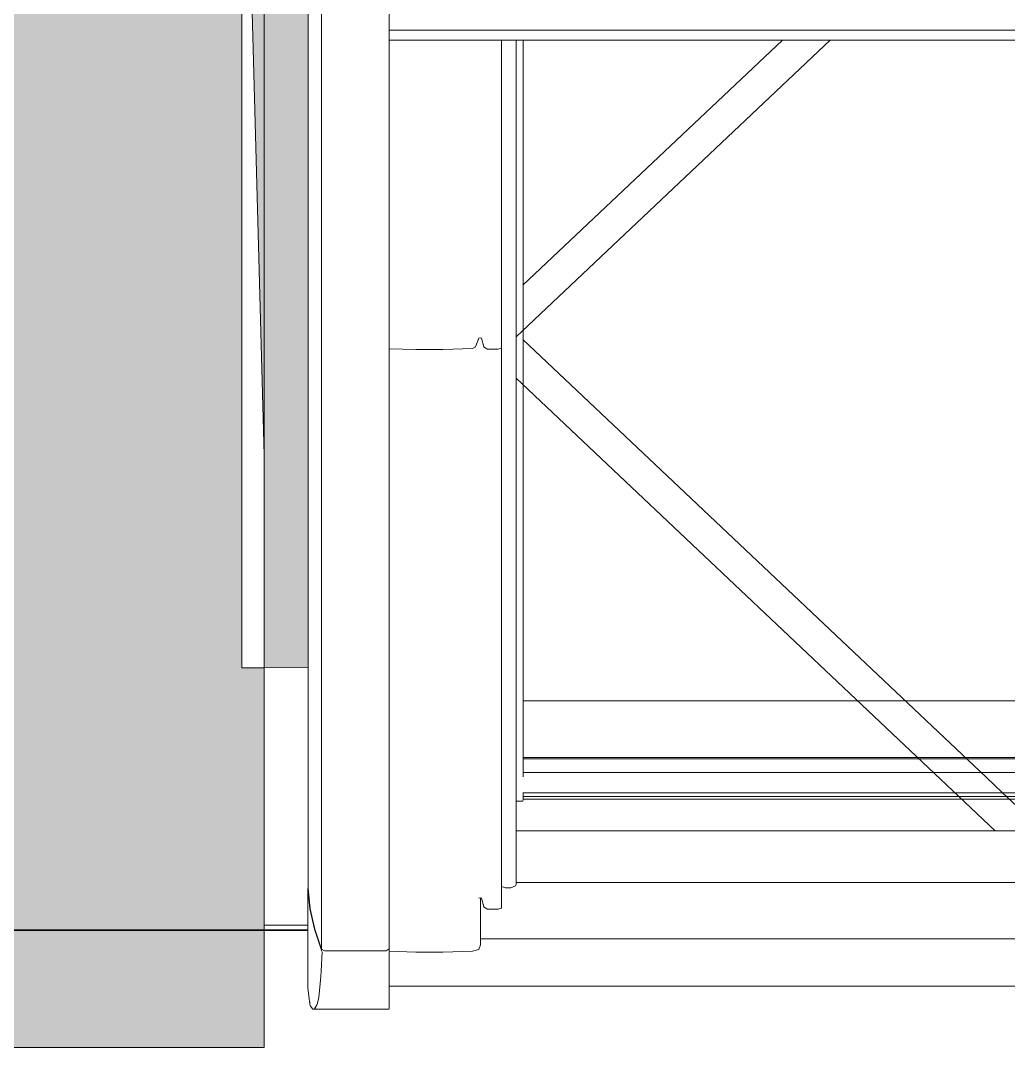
# Model space of a CAD drawing. Header units: metres. Extents: x -3 to 171, y -23 to 41.
# Drawn here: x 3.3 to 3.889, y -15.07 to -14.458 of the extents above; entities that cross this region are included whole.
import ezdxf

# ---------------------------------------------------------------- set-up
doc = ezdxf.new("R2010")
doc.units = ezdxf.units.M
doc.header["$MEASUREMENT"] = 0
doc.set_wipeout_variables(frame=1)
for name, pattern in [('Achse', [0.004, 0.002, -0.001, 0, -0.001]), ('Baufluchtlinie', [0.013, 0.008, -0.005]), ('Wipeout_Contour', [1, 0, -1])]:
    doc.linetypes.add(name, pattern=pattern)
for name, color, linetype in [('6._Dach PP STG1_1_000 Achsraster', 7, 'Continuous'), ('6._Dach PP STG1_1_325 Dachfenster', 7, 'Continuous'), ('6._Dach PP STG1_1_330 Dachaufbau', 7, 'Continuous'), ('6._Dach PP STG1_1_Neubau_840 Baulinien', 7, 'Continuous')]:
    doc.layers.add(name, color=color, linetype=linetype)

msp = doc.modelspace()

# ---------------------------------------------------------------- hatches: boundary and pattern name
at = {"layer": '6._Dach PP STG1_1_330 Dachaufbau', "linetype": 'Continuous', "lineweight": 0, "true_color": 0x000000}
h = msp.add_hatch(color=18, dxfattribs=at)
h.paths.add_polyline_path([(6.26, -13.58499), (3.315, -13.58499), (3.315, -11.155), (6.26, -11.155), (6.26, -10.4), (0.03813, -10.4), (0.05526, -15.07), (1.01714, -15.07), (1.01714, -14.22801), (2.76714, -14.22801), (2.76714, -15.07), (3.44551, -15.07), (3.44551, -14.22801), (5.19551, -14.22801), (5.19551, -15.07), (6.26, -15.07)])
h.paths.add_polyline_path([(1.06307, -12.8025), (1.06307, -11.20127), (2.76307, -11.20127), (2.76307, -12.8025)], flags=0)

# ---------------------------------------------------------------- linework, layer by layer
at = {"layer": '6._Dach PP STG1_1_000 Achsraster', "color": 5, "linetype": 'Achse', "lineweight": 0, "ltscale": 1000}
msp.add_line((-1.5, -15), (21, -15), dxfattribs=at)
at = {"layer": '6._Dach PP STG1_1_330 Dachaufbau', "color": 7, "linetype": 'Continuous', "lineweight": 18, "ltscale": 1000, "flags": 128}
for points in [[(3.44551, -14.22801), (3.44551, -15.07)], [(3.44551, -15.07), (2.76714, -15.07)]]:
    msp.add_lwpolyline(points, dxfattribs=at)
at = {"layer": '6._Dach PP STG1_1_Neubau_840 Baulinien', "color": 1, "linetype": 'Baufluchtlinie', "lineweight": 25, "ltscale": 1000, "true_color": 0xfb0106, "flags": 128}
msp.add_lwpolyline([(-3.0225, -14.98287), (0, -15), (18.98764, -15.00055), (22.9775, -15.00378)], dxfattribs=at)

# ---------------------------------------------------------------- next in the draw order: wipeouts: each hides what was drawn before it
at = {"color": 254, "linetype": 'Wipeout_Contour', "lineweight": 0, "ltscale": 61.04031}
msp.add_wipeout([(3.43214, -14.84386), (3.44551, -14.84386), (3.44551, -14.71717), (3.43214, -14.2255)], dxfattribs=at).dxf.layer = '6._Dach PP STG1_1_325 Dachfenster'
at = {"color": 254, "linetype": 'Wipeout_Contour', "lineweight": 0, "ltscale": 59.966208}
msp.add_wipeout([(3.51994, -14.65366), (3.53584, -14.65417), (3.53584, -14.46976), (3.51994, -14.46976)], dxfattribs=at).dxf.layer = '6._Dach PP STG1_1_325 Dachfenster'
at = {"color": 254, "linetype": 'Wipeout_Contour', "lineweight": 0, "ltscale": 59.975496}
msp.add_wipeout([(3.57144, -14.65254), (3.57344, -14.64738), (3.57344, -14.46976), (3.57144, -14.46976)], dxfattribs=at).dxf.layer = '6._Dach PP STG1_1_325 Dachfenster'
at = {"color": 254, "linetype": 'Wipeout_Contour', "lineweight": 0, "ltscale": 60.656323}
msp.add_wipeout([(3.59244, -14.46976), (3.59244, -14.97484), (3.59524, -14.97371), (3.59524, -14.46976)], dxfattribs=at).dxf.layer = '6._Dach PP STG1_1_325 Dachfenster'
at = {"color": 254, "linetype": 'Wipeout_Contour', "lineweight": 0, "ltscale": 246.711072}
msp.add_wipeout([(3.51994, -15.02356), (4.27434, -15.02356), (4.27434, -15.01269), (4.25844, -15.0132), (4.24224, -15.0132), (4.22464, -15.01264), (4.22084, -15.01158), (4.21984, -15.00882), (4.21984, -15.00525), (3.57444, -15.00525), (3.57444, -15.00882), (3.57344, -15.01158), (3.56964, -15.01264), (3.55204, -15.0132), (3.53584, -15.0132), (3.51994, -15.01269)], dxfattribs=at).dxf.layer = '6._Dach PP STG1_1_325 Dachfenster'
at = {"color": 254, "linetype": 'Wipeout_Contour', "lineweight": 0, "ltscale": 62.172594}
msp.add_wipeout([(3.51994, -15.03311), (4.27434, -15.03311), (4.27434, -15.02858), (3.51994, -15.02858)], dxfattribs=at).dxf.layer = '6._Dach PP STG1_1_325 Dachfenster'

# ---------------------------------------------------------------- next in the draw order: hatches: boundary and pattern name
at = {"layer": '6._Dach PP STG1_1_325 Dachfenster', "linetype": 'Continuous', "lineweight": 0, "true_color": 0x000000}
msp.add_hatch(color=18, dxfattribs=at).paths.add_polyline_path([(3.43214, -14.2255), (3.44551, -14.71717), (3.44551, -14.84385), (3.47164, -14.84385), (3.47164, -14.40484), (3.47144, -14.40295), (3.47084, -14.39979), (3.46954, -14.38588), (3.46954, -14.37759), (3.46954, -14.36991), (3.46951, -14.29682), (3.46951, -14.28642), (3.46951, -14.28437), (3.46951, -14.22694)])

# ---------------------------------------------------------------- next in the draw order: linework, layer by layer
at = {"layer": '6._Dach PP STG1_1_325 Dachfenster', "color": 7, "linetype": 'Continuous', "lineweight": 13, "ltscale": 1000, "true_color": 0xf4f4f4, "flags": 128}
for points in [[(3.43214, -14.84386), (3.43214, -14.15444)], [(3.44551, -14.84385), (3.44551, -14.71717), (3.43214, -14.2255)], [(3.43214, -14.84386), (3.44551, -14.84386)], [(3.47164, -14.84385), (3.44551, -14.84385)]]:
    msp.add_lwpolyline(points, dxfattribs=at)

# ---------------------------------------------------------------- next in the draw order: wipeouts: each hides what was drawn before it
at = {"color": 254, "linetype": 'Wipeout_Contour', "lineweight": 0, "ltscale": 59.984561}
msp.add_wipeout([(3.55204, -14.46976), (3.53584, -14.46976), (3.53584, -14.65417), (3.55204, -14.65417)], dxfattribs=at).dxf.layer = '6._Dach PP STG1_1_325 Dachfenster'
at = {"color": 254, "linetype": 'Wipeout_Contour', "lineweight": 0, "ltscale": 60.001788}
msp.add_wipeout([(3.56964, -14.46976), (3.56964, -14.6536), (3.57144, -14.65254), (3.57144, -14.46976)], dxfattribs=at).dxf.layer = '6._Dach PP STG1_1_325 Dachfenster'
at = {"color": 254, "linetype": 'Wipeout_Contour', "lineweight": 0, "ltscale": 59.979148}
msp.add_wipeout([(3.57504, -14.64745), (3.57634, -14.65261), (3.57634, -14.46976), (3.57504, -14.46976)], dxfattribs=at).dxf.layer = '6._Dach PP STG1_1_325 Dachfenster'
at = {"color": 254, "linetype": 'Wipeout_Contour', "lineweight": 0, "ltscale": 92.182236}
msp.add_wipeout([(3.59574, -14.46976), (3.59524, -14.46976), (3.59524, -14.97371), (3.59574, -14.97286), (3.59574, -14.97173), (3.59564, -14.94988)], dxfattribs=at).dxf.layer = '6._Dach PP STG1_1_325 Dachfenster'
at = {"color": 254, "linetype": 'Wipeout_Contour', "lineweight": 0, "ltscale": 62.152868}
msp.add_wipeout([(3.51994, -15.02689), (4.27434, -15.02689), (4.27434, -15.02462), (3.51994, -15.02462)], dxfattribs=at).dxf.layer = '6._Dach PP STG1_1_325 Dachfenster'
at = {"color": 254, "linetype": 'Wipeout_Contour', "lineweight": 0, "ltscale": 47.166598}
msp.add_wipeout([(3.51994, -15.03339), (4.27434, -15.03339), (3.51994, -15.03311)], dxfattribs=at).dxf.layer = '6._Dach PP STG1_1_325 Dachfenster'

# ---------------------------------------------------------------- next in the draw order: wipeouts: each hides what was drawn before it
at = {"color": 254, "linetype": 'Wipeout_Contour', "lineweight": 0, "ltscale": 59.997049}
msp.add_wipeout([(3.55204, -14.46976), (3.55204, -14.65417), (3.56964, -14.6536), (3.56964, -14.46976)], dxfattribs=at).dxf.layer = '6._Dach PP STG1_1_325 Dachfenster'
at = {"color": 254, "linetype": 'Wipeout_Contour', "lineweight": 0, "ltscale": 60.019794}
msp.add_wipeout([(3.57844, -14.65389), (3.58504, -14.65389), (3.58504, -14.46976), (3.57844, -14.46976)], dxfattribs=at).dxf.layer = '6._Dach PP STG1_1_325 Dachfenster'
at = {"color": 254, "linetype": 'Wipeout_Contour', "lineweight": 0, "ltscale": 44.612766}
msp.add_wipeout([(3.78288, -14.46976), (3.59574, -14.46976), (3.59574, -14.6465)], dxfattribs=at).dxf.layer = '6._Dach PP STG1_1_325 Dachfenster'
at = {"color": 254, "linetype": 'Wipeout_Contour', "lineweight": 0, "ltscale": 60.977727}
msp.add_wipeout([(3.51994, -14.65366), (3.51994, -14.98738), (3.53584, -14.98789), (3.53584, -14.65417)], dxfattribs=at).dxf.layer = '6._Dach PP STG1_1_325 Dachfenster'
at = {"color": 254, "linetype": 'Wipeout_Contour', "lineweight": 0, "ltscale": 46.553455}
msp.add_wipeout([(3.59574, -14.67124), (3.59574, -14.9409), (3.88127, -14.9409)], dxfattribs=at).dxf.layer = '6._Dach PP STG1_1_325 Dachfenster'
at = {"color": 254, "linetype": 'Wipeout_Contour', "lineweight": 0, "ltscale": 76.919896}
msp.add_wipeout([(3.44551, -14.84385), (3.44551, -14.99705), (3.47144, -14.99705), (3.47144, -14.97514), (3.47164, -14.84385)], dxfattribs=at).dxf.layer = '6._Dach PP STG1_1_325 Dachfenster'
at = {"color": 254, "linetype": 'Wipeout_Contour', "lineweight": 0, "ltscale": 62.160517}
msp.add_wipeout([(3.51994, -15.02689), (3.51994, -15.02858), (4.27434, -15.02858), (4.27434, -15.02689)], dxfattribs=at).dxf.layer = '6._Dach PP STG1_1_325 Dachfenster'

# ---------------------------------------------------------------- next in the draw order: linework, layer by layer
at = {"layer": '6._Dach PP STG1_1_325 Dachfenster', "color": 7, "linetype": 'Continuous', "lineweight": 13, "ltscale": 1000, "flags": 128}
msp.add_lwpolyline([(3.44551, -14.84385), (3.44551, -14.99705)], dxfattribs=at)

# ---------------------------------------------------------------- next in the draw order: wipeouts: each hides what was drawn before it
at = {"color": 254, "linetype": 'Wipeout_Contour', "lineweight": 0, "ltscale": 74.722305}
msp.add_wipeout([(3.47164, -14.40484), (3.47164, -14.97514), (3.47294, -14.98739), (3.47294, -14.4161), (3.47274, -14.4152)], dxfattribs=at).dxf.layer = '6._Dach PP STG1_1_325 Dachfenster'
at = {"color": 254, "linetype": 'Wipeout_Contour', "lineweight": 0, "ltscale": 60.007652}
msp.add_wipeout([(3.57844, -14.46976), (3.57634, -14.46976), (3.57634, -14.65261), (3.57844, -14.65389)], dxfattribs=at).dxf.layer = '6._Dach PP STG1_1_325 Dachfenster'
at = {"color": 254, "linetype": 'Wipeout_Contour', "lineweight": 0, "ltscale": 60.020666}
msp.add_wipeout([(3.58504, -14.65389), (3.58694, -14.65339), (3.58694, -14.46976), (3.58504, -14.46976)], dxfattribs=at).dxf.layer = '6._Dach PP STG1_1_325 Dachfenster'
at = {"color": 254, "linetype": 'Wipeout_Contour', "lineweight": 0, "ltscale": 121.177575}
msp.add_wipeout([(3.59574, -14.6465), (3.59574, -14.67124), (3.88127, -14.9409), (3.91302, -14.9409), (4.19854, -14.67124), (4.19854, -14.6465), (4.0114, -14.46976), (3.78288, -14.46976)], dxfattribs=at).dxf.layer = '6._Dach PP STG1_1_325 Dachfenster'
at = {"color": 254, "linetype": 'Wipeout_Contour', "lineweight": 0, "ltscale": 61.769154}
msp.add_wipeout([(3.47811, -15.04027), (3.51994, -15.04027), (3.51994, -15.02775), (3.47932, -15.02775)], dxfattribs=at).dxf.layer = '6._Dach PP STG1_1_325 Dachfenster'
at = {"color": 254, "linetype": 'Wipeout_Contour', "lineweight": 0, "ltscale": 62.146423}
msp.add_wipeout([(4.27434, -15.02356), (3.51994, -15.02356), (3.51994, -15.02462), (4.27434, -15.02462)], dxfattribs=at).dxf.layer = '6._Dach PP STG1_1_325 Dachfenster'

# ---------------------------------------------------------------- next in the draw order: linework, layer by layer
at = {"layer": '6._Dach PP STG1_1_325 Dachfenster', "color": 7, "linetype": 'Continuous', "lineweight": 13, "ltscale": 1000, "flags": 128}
for points in [[(3.89714, -14.92902), (3.88569, -14.9182), (3.87595, -14.90901), (3.59971, -14.64812)], [(4.19444, -14.86354), (3.59984, -14.86354)], [(4.19444, -14.89727), (3.59984, -14.89727)], [(4.19444, -14.89805), (3.59984, -14.89805)], [(4.19444, -14.90618), (3.59984, -14.90618)], [(3.59574, -14.92315), (3.59964, -14.92315)], [(4.19458, -14.9182), (3.59971, -14.9182)], [(3.59984, -14.92294), (3.59984, -14.9182)], [(4.19444, -14.9204), (3.59984, -14.9204)], [(4.19444, -14.92209), (3.59984, -14.92209)], [(3.51994, -15.03339), (4.27434, -15.03339)]]:
    msp.add_lwpolyline(points, dxfattribs=at)

# ---------------------------------------------------------------- next in the draw order: wipeouts: each hides what was drawn before it
at = {"color": 254, "linetype": 'Wipeout_Contour', "lineweight": 0, "ltscale": 74.768251}
msp.add_wipeout([(3.47294, -14.4161), (3.47294, -14.98739), (3.47564, -14.99956), (3.47564, -14.42797), (3.47544, -14.42737)], dxfattribs=at).dxf.layer = '6._Dach PP STG1_1_325 Dachfenster'
at = {"color": 254, "linetype": 'Wipeout_Contour', "lineweight": 0, "ltscale": 59.998053}
msp.add_wipeout([(3.57344, -14.64738), (3.57424, -14.64717), (3.57424, -14.46976), (3.57344, -14.46976)], dxfattribs=at).dxf.layer = '6._Dach PP STG1_1_325 Dachfenster'
at = {"color": 254, "linetype": 'Wipeout_Contour', "lineweight": 0, "ltscale": 61.030535}
msp.add_wipeout([(3.58504, -14.98757), (3.58694, -14.98708), (3.58694, -14.65339), (3.58504, -14.65389)], dxfattribs=at).dxf.layer = '6._Dach PP STG1_1_325 Dachfenster'

# ---------------------------------------------------------------- next in the draw order: wipeouts: each hides what was drawn before it
at = {"color": 254, "linetype": 'Wipeout_Contour', "lineweight": 0, "ltscale": 74.825822}
msp.add_wipeout([(3.47564, -14.42797), (3.47564, -14.99956), (3.47964, -15.01151), (3.47964, -14.43984), (3.47944, -14.43932)], dxfattribs=at).dxf.layer = '6._Dach PP STG1_1_325 Dachfenster'
at = {"color": 254, "linetype": 'Wipeout_Contour', "lineweight": 0, "ltscale": 59.998519}
msp.add_wipeout([(3.57424, -14.46976), (3.57424, -14.64717), (3.57504, -14.64745), (3.57504, -14.46976)], dxfattribs=at).dxf.layer = '6._Dach PP STG1_1_325 Dachfenster'
at = {"color": 254, "linetype": 'Wipeout_Contour', "lineweight": 0, "ltscale": 60.65676}
msp.add_wipeout([(3.58934, -14.46976), (3.58934, -14.97491), (3.59244, -14.97484), (3.59244, -14.46976)], dxfattribs=at).dxf.layer = '6._Dach PP STG1_1_325 Dachfenster'

# ---------------------------------------------------------------- next in the draw order: wipeouts: each hides what was drawn before it
at = {"color": 254, "linetype": 'Wipeout_Contour', "lineweight": 0, "ltscale": 75.018013}
msp.add_wipeout([(3.47964, -14.43984), (3.47964, -15.01151), (3.48144, -15.01247), (3.48144, -14.44058), (3.47998, -14.44058)], dxfattribs=at).dxf.layer = '6._Dach PP STG1_1_325 Dachfenster'
at = {"color": 254, "linetype": 'Wipeout_Contour', "lineweight": 0, "ltscale": 61.003409}
msp.add_wipeout([(3.57344, -14.64738), (3.57144, -14.65254), (3.57144, -14.98626), (3.57344, -14.9811)], dxfattribs=at).dxf.layer = '6._Dach PP STG1_1_325 Dachfenster'
at = {"color": 254, "linetype": 'Wipeout_Contour', "lineweight": 0, "ltscale": 77.55814}
msp.add_wipeout([(3.47144, -14.97514), (3.47144, -15.03456), (3.47221, -15.04105), (3.47274, -15.04422), (3.47274, -14.98739)], dxfattribs=at).dxf.layer = '6._Dach PP STG1_1_325 Dachfenster'

# ---------------------------------------------------------------- next in the draw order: wipeouts: each hides what was drawn before it
at = {"color": 254, "linetype": 'Wipeout_Contour', "lineweight": 0, "ltscale": 60.589515}
msp.add_wipeout([(3.48144, -14.44058), (3.48144, -15.01247), (3.51824, -15.01247), (3.51824, -14.44058)], dxfattribs=at).dxf.layer = '6._Dach PP STG1_1_325 Dachfenster'
at = {"color": 254, "linetype": 'Wipeout_Contour', "lineweight": 0, "ltscale": 60.995367}
msp.add_wipeout([(3.57424, -14.98085), (3.57504, -14.98114), (3.57504, -14.64745), (3.57424, -14.64717)], dxfattribs=at).dxf.layer = '6._Dach PP STG1_1_325 Dachfenster'
at = {"color": 254, "linetype": 'Wipeout_Contour', "lineweight": 0, "ltscale": 61.008287}
msp.add_wipeout([(3.56964, -14.6536), (3.55204, -14.65417), (3.55204, -14.98789), (3.56964, -14.98732)], dxfattribs=at).dxf.layer = '6._Dach PP STG1_1_325 Dachfenster'
at = {"color": 254, "linetype": 'Wipeout_Contour', "lineweight": 0, "ltscale": 93.726347}
msp.add_wipeout([(3.47274, -14.98739), (3.47274, -15.04422), (3.47314, -15.04534), (3.47444, -15.04719), (3.47544, -15.04689), (3.47544, -14.99956)], dxfattribs=at).dxf.layer = '6._Dach PP STG1_1_325 Dachfenster'

# ---------------------------------------------------------------- next in the draw order: wipeouts: each hides what was drawn before it
at = {"color": 254, "linetype": 'Wipeout_Contour', "lineweight": 0, "ltscale": 60.603457}
msp.add_wipeout([(3.51824, -14.44058), (3.51824, -15.01247), (3.51994, -15.01121), (3.51994, -14.44058)], dxfattribs=at).dxf.layer = '6._Dach PP STG1_1_325 Dachfenster'
at = {"color": 254, "linetype": 'Wipeout_Contour', "lineweight": 0, "ltscale": 60.993626}
msp.add_wipeout([(3.53584, -14.65417), (3.53584, -14.98789), (3.55204, -14.98789), (3.55204, -14.65417)], dxfattribs=at).dxf.layer = '6._Dach PP STG1_1_325 Dachfenster'
at = {"color": 254, "linetype": 'Wipeout_Contour', "lineweight": 0, "ltscale": 61.013939}
msp.add_wipeout([(3.56964, -14.6536), (3.56964, -14.98732), (3.57144, -14.98626), (3.57144, -14.65254)], dxfattribs=at).dxf.layer = '6._Dach PP STG1_1_325 Dachfenster'
at = {"color": 254, "linetype": 'Wipeout_Contour', "lineweight": 0, "ltscale": 61.021092}
msp.add_wipeout([(3.57634, -14.9863), (3.57844, -14.98757), (3.57844, -14.65389), (3.57634, -14.65261)], dxfattribs=at).dxf.layer = '6._Dach PP STG1_1_325 Dachfenster'
at = {"color": 254, "linetype": 'Wipeout_Contour', "lineweight": 0, "ltscale": 108.556585}
msp.add_wipeout([(3.47544, -14.99956), (3.47544, -15.04689), (3.47715, -15.04449), (3.47811, -15.04027), (3.47932, -15.02775), (3.47944, -15.02455), (3.47944, -15.01151)], dxfattribs=at).dxf.layer = '6._Dach PP STG1_1_325 Dachfenster'

# ---------------------------------------------------------------- next in the draw order: linework, layer by layer
at = {"layer": '6._Dach PP STG1_1_325 Dachfenster', "color": 7, "linetype": 'Continuous', "lineweight": 13, "ltscale": 1000, "flags": 128}
msp.add_lwpolyline([(3.56964, -14.6536), (3.55204, -14.65417), (3.53584, -14.65417), (3.51994, -14.65366)], dxfattribs=at)

# ---------------------------------------------------------------- next in the draw order: wipeouts: each hides what was drawn before it
at = {"color": 254, "linetype": 'Wipeout_Contour', "lineweight": 0, "ltscale": 61.007115}
msp.add_wipeout([(3.57504, -14.64745), (3.57504, -14.98114), (3.57634, -14.9863), (3.57634, -14.65261)], dxfattribs=at).dxf.layer = '6._Dach PP STG1_1_325 Dachfenster'
at = {"color": 254, "linetype": 'Wipeout_Contour', "lineweight": 0, "ltscale": 61.687061}
msp.add_wipeout([(3.53584, -15.0132), (3.55204, -15.0132), (3.55204, -14.98789), (3.53584, -14.98789)], dxfattribs=at).dxf.layer = '6._Dach PP STG1_1_325 Dachfenster'
at = {"color": 254, "linetype": 'Wipeout_Contour', "lineweight": 0, "ltscale": 46.961142}
msp.add_wipeout([(3.47444, -15.04719), (3.51994, -15.04719), (3.47574, -15.04683)], dxfattribs=at).dxf.layer = '6._Dach PP STG1_1_325 Dachfenster'

# ---------------------------------------------------------------- next in the draw order: wipeouts: each hides what was drawn before it
at = {"color": 254, "linetype": 'Wipeout_Contour', "lineweight": 0, "ltscale": 60.994418}
msp.add_wipeout([(3.57344, -14.64738), (3.57344, -14.9811), (3.57424, -14.98085), (3.57424, -14.64717)], dxfattribs=at).dxf.layer = '6._Dach PP STG1_1_325 Dachfenster'
at = {"color": 254, "linetype": 'Wipeout_Contour', "lineweight": 0, "ltscale": 61.027689}
msp.add_wipeout([(3.57844, -14.98757), (3.58504, -14.98757), (3.58504, -14.65389), (3.57844, -14.65389)], dxfattribs=at).dxf.layer = '6._Dach PP STG1_1_325 Dachfenster'
at = {"color": 254, "linetype": 'Wipeout_Contour', "lineweight": 0, "ltscale": 61.671548}
msp.add_wipeout([(3.51994, -14.98738), (3.51994, -15.01269), (3.53584, -15.0132), (3.53584, -14.98789)], dxfattribs=at).dxf.layer = '6._Dach PP STG1_1_325 Dachfenster'
at = {"color": 254, "linetype": 'Wipeout_Contour', "lineweight": 0, "ltscale": 61.701155}
msp.add_wipeout([(3.56964, -14.98732), (3.55204, -14.98789), (3.55204, -15.0132), (3.56964, -15.01264)], dxfattribs=at).dxf.layer = '6._Dach PP STG1_1_325 Dachfenster'
at = {"color": 254, "linetype": 'Wipeout_Contour', "lineweight": 0, "ltscale": 61.812612}
msp.add_wipeout([(3.47715, -15.04449), (3.47574, -15.04683), (3.51994, -15.04683), (3.51994, -15.04449)], dxfattribs=at).dxf.layer = '6._Dach PP STG1_1_325 Dachfenster'

# ---------------------------------------------------------------- next in the draw order: linework, layer by layer
at = {"layer": '6._Dach PP STG1_1_325 Dachfenster', "color": 7, "linetype": 'Continuous', "lineweight": 13, "ltscale": 1000, "flags": 128}
for points in [[(3.57344, -14.64738), (3.57144, -14.65254)], [(3.57424, -14.64717), (3.57344, -14.64738)], [(3.57504, -14.64745), (3.57424, -14.64717)], [(3.57634, -14.65261), (3.57504, -14.64745)], [(3.57144, -14.65254), (3.56964, -14.6536)], [(3.57844, -14.65389), (3.57634, -14.65261)]]:
    msp.add_lwpolyline(points, dxfattribs=at)

# ---------------------------------------------------------------- next in the draw order: wipeouts: each hides what was drawn before it
at = {"color": 254, "linetype": 'Wipeout_Contour', "lineweight": 0, "ltscale": 60.651945}
msp.add_wipeout([(3.58694, -14.97409), (3.58934, -14.97491), (3.58934, -14.46976), (3.58694, -14.46976)], dxfattribs=at).dxf.layer = '6._Dach PP STG1_1_325 Dachfenster'
at = {"color": 254, "linetype": 'Wipeout_Contour', "lineweight": 0, "ltscale": 46.857879}
msp.add_wipeout([(3.56964, -14.98732), (3.56964, -15.01264), (3.57344, -15.01158)], dxfattribs=at).dxf.layer = '6._Dach PP STG1_1_325 Dachfenster'
at = {"color": 254, "linetype": 'Wipeout_Contour', "lineweight": 0, "ltscale": 77.535332}
msp.add_wipeout([(3.47944, -15.02455), (3.47932, -15.02775), (3.51994, -15.02775), (3.51994, -15.01304), (3.47995, -15.01304)], dxfattribs=at).dxf.layer = '6._Dach PP STG1_1_325 Dachfenster'
at = {"color": 254, "linetype": 'Wipeout_Contour', "lineweight": 0, "ltscale": 61.802844}
msp.add_wipeout([(3.47811, -15.04027), (3.47715, -15.04449), (3.51994, -15.04449), (3.51994, -15.04027)], dxfattribs=at).dxf.layer = '6._Dach PP STG1_1_325 Dachfenster'

# ---------------------------------------------------------------- next in the draw order: linework, layer by layer
at = {"layer": '6._Dach PP STG1_1_325 Dachfenster', "color": 7, "linetype": 'Continuous', "lineweight": 13, "ltscale": 1000, "flags": 128}
for points in [[(3.58694, -14.65339), (3.58504, -14.65389), (3.57844, -14.65389)], [(3.47444, -15.04719), (3.51994, -15.04719)]]:
    msp.add_lwpolyline(points, dxfattribs=at)

# ---------------------------------------------------------------- next in the draw order: wipeouts: each hides what was drawn before it
at = {"color": 254, "linetype": 'Wipeout_Contour', "lineweight": 0, "ltscale": 59.99373}
msp.add_wipeout([(3.51994, -14.46963), (4.27434, -14.46963), (4.27434, -14.46389), (3.51994, -14.46389)], dxfattribs=at).dxf.layer = '6._Dach PP STG1_1_325 Dachfenster'
at = {"color": 254, "linetype": 'Wipeout_Contour', "lineweight": 0, "ltscale": 45.827874}
msp.add_wipeout([(3.56964, -14.98732), (3.57344, -15.01158), (3.57144, -14.98626)], dxfattribs=at).dxf.layer = '6._Dach PP STG1_1_325 Dachfenster'
at = {"color": 254, "linetype": 'Wipeout_Contour', "lineweight": 0, "ltscale": 46.00464}
msp.add_wipeout([(3.47944, -15.01151), (3.47944, -15.02455), (3.47995, -15.01304)], dxfattribs=at).dxf.layer = '6._Dach PP STG1_1_325 Dachfenster'

# ---------------------------------------------------------------- next in the draw order: wipeouts: each hides what was drawn before it
at = {"color": 254, "linetype": 'Wipeout_Contour', "lineweight": 0, "ltscale": 59.97297}
msp.add_wipeout([(3.51994, -14.46237), (4.27434, -14.46237), (4.27434, -14.46042), (3.51994, -14.46042)], dxfattribs=at).dxf.layer = '6._Dach PP STG1_1_325 Dachfenster'
at = {"color": 254, "linetype": 'Wipeout_Contour', "lineweight": 0, "ltscale": 45.534417}
msp.add_wipeout([(3.51994, -14.46976), (4.27434, -14.46976), (3.51994, -14.46963)], dxfattribs=at).dxf.layer = '6._Dach PP STG1_1_325 Dachfenster'
at = {"color": 254, "linetype": 'Wipeout_Contour', "lineweight": 0, "ltscale": 203.186035}
msp.add_wipeout([(3.47164, -14.975), (3.47274, -14.98739), (3.47544, -14.99956), (3.47944, -15.01151), (3.47987, -15.01262), (3.51994, -15.01262), (3.51994, -15.01121), (3.51824, -15.01247), (3.48144, -15.01247), (3.47964, -15.01151), (3.47564, -14.99956), (3.47294, -14.98739), (3.47164, -14.97514)], dxfattribs=at).dxf.layer = '6._Dach PP STG1_1_325 Dachfenster'
at = {"color": 254, "linetype": 'Wipeout_Contour', "lineweight": 0, "ltscale": 60.690518}
msp.add_wipeout([(3.57347, -14.98109), (3.57444, -15.00882), (3.57444, -14.98092), (3.57354, -14.98104)], dxfattribs=at).dxf.layer = '6._Dach PP STG1_1_325 Dachfenster'

# ---------------------------------------------------------------- next in the draw order: linework, layer by layer
at = {"layer": '6._Dach PP STG1_1_325 Dachfenster', "color": 7, "linetype": 'Continuous', "lineweight": 13, "ltscale": 1000, "flags": 128}
for points in [[(3.47164, -14.97514), (3.47164, -14.40484)], [(3.47964, -15.01151), (3.47964, -14.43984)], [(4.27434, -14.46976), (3.51994, -14.46976)], [(3.78288, -14.46976), (3.59574, -14.6465)], [(3.75443, -14.46976), (3.59971, -14.61588)], [(3.59984, -14.90873), (3.59984, -14.46976)], [(3.47987, -15.01262), (3.47944, -15.01151), (3.47544, -14.99956), (3.47274, -14.98739), (3.47144, -14.97514)], [(3.47144, -15.03456), (3.47144, -14.97514)], [(3.47164, -14.97514), (3.47294, -14.98739), (3.47564, -14.99956), (3.47964, -15.01151)], [(3.47144, -14.99705), (3.44551, -14.99705)], [(3.47144, -15.03456), (3.47221, -15.04105), (3.47274, -15.04422), (3.47314, -15.04534), (3.47444, -15.04719), (3.47544, -15.04689), (3.47715, -15.04449), (3.47811, -15.04027), (3.47932, -15.02775), (3.47944, -15.02455), (3.47995, -15.01304)], [(3.47964, -15.01151), (3.48144, -15.01247)], [(3.48144, -15.01247), (3.51824, -15.01247)], [(3.51824, -15.01247), (3.51994, -15.01121)], [(3.51994, -15.01121), (3.51994, -15.01262)], [(3.51994, -15.01304), (3.51994, -15.02775), (3.51994, -15.04027), (3.51994, -15.04449), (3.51994, -15.04683)]]:
    msp.add_lwpolyline(points, dxfattribs=at)

# ---------------------------------------------------------------- next in the draw order: wipeouts: each hides what was drawn before it
at = {"color": 254, "linetype": 'Wipeout_Contour', "lineweight": 0, "ltscale": 59.964752}
msp.add_wipeout([(4.27434, -14.45811), (3.51994, -14.45811), (3.51994, -14.46042), (4.27434, -14.46042)], dxfattribs=at).dxf.layer = '6._Dach PP STG1_1_325 Dachfenster'
at = {"color": 254, "linetype": 'Wipeout_Contour', "lineweight": 0, "ltscale": 61.688386}
msp.add_wipeout([(3.57144, -14.98626), (3.57344, -15.01158), (3.57444, -15.00882), (3.57344, -14.98117)], dxfattribs=at).dxf.layer = '6._Dach PP STG1_1_325 Dachfenster'

# ---------------------------------------------------------------- next in the draw order: linework, layer by layer
at = {"layer": '6._Dach PP STG1_1_325 Dachfenster', "color": 7, "linetype": 'Continuous', "lineweight": 13, "ltscale": 1000, "flags": 128}
for points in [[(3.57444, -15.00882), (3.57344, -15.01158)], [(3.57344, -15.01158), (3.56964, -15.01264), (3.55204, -15.0132), (3.53584, -15.0132), (3.51994, -15.01269)]]:
    msp.add_lwpolyline(points, dxfattribs=at)

# ---------------------------------------------------------------- next in the draw order: wipeouts: each hides what was drawn before it
at = {"color": 254, "linetype": 'Wipeout_Contour', "lineweight": 0, "ltscale": 59.979659}
msp.add_wipeout([(3.51994, -14.46237), (3.51994, -14.46389), (4.27434, -14.46389), (4.27434, -14.46237)], dxfattribs=at).dxf.layer = '6._Dach PP STG1_1_325 Dachfenster'
at = {"color": 254, "linetype": 'Wipeout_Contour', "lineweight": 0, "ltscale": 62.044025}
msp.add_wipeout([(3.57444, -15.00518), (4.21984, -15.00518), (4.21984, -14.99323), (3.57444, -14.99323)], dxfattribs=at).dxf.layer = '6._Dach PP STG1_1_325 Dachfenster'

# ---------------------------------------------------------------- next in the draw order: linework, layer by layer
at = {"layer": '6._Dach PP STG1_1_325 Dachfenster', "color": 7, "linetype": 'Continuous', "lineweight": 13, "ltscale": 1000, "flags": 128}
for points in [[(3.51994, -15.01121), (3.51994, -14.44058)], [(4.27434, -14.46389), (3.51994, -14.46389)]]:
    msp.add_lwpolyline(points, dxfattribs=at)

# ---------------------------------------------------------------- next in the draw order: wipeouts: each hides what was drawn before it
at = {"color": 254, "linetype": 'Wipeout_Contour', "lineweight": 0, "ltscale": 247.129352}
msp.add_wipeout([(3.57444, -14.98092), (3.57444, -14.99323), (4.21984, -14.99323), (4.21984, -14.98092), (4.21924, -14.98114), (4.21794, -14.9863), (4.21584, -14.98757), (4.20924, -14.98757), (4.20734, -14.98708), (4.20734, -14.97866), (3.58694, -14.97866), (3.58694, -14.98708), (3.58504, -14.98757), (3.57844, -14.98757), (3.57634, -14.9863), (3.57504, -14.98114)], dxfattribs=at).dxf.layer = '6._Dach PP STG1_1_325 Dachfenster'
at = {"color": 254, "linetype": 'Wipeout_Contour', "lineweight": 0, "ltscale": 47.092523}
msp.add_wipeout([(3.57444, -15.00525), (4.21984, -15.00525), (3.57444, -15.00518)], dxfattribs=at).dxf.layer = '6._Dach PP STG1_1_325 Dachfenster'

# ---------------------------------------------------------------- next in the draw order: linework, layer by layer
at = {"layer": '6._Dach PP STG1_1_325 Dachfenster', "color": 7, "linetype": 'Continuous', "lineweight": 13, "ltscale": 1000, "flags": 128}
for points in [[(3.57354, -14.98104), (3.57424, -14.98085)], [(3.57424, -14.98085), (3.57504, -14.98114)], [(3.57444, -14.98092), (3.57444, -15.00882)], [(3.57504, -14.98114), (3.57634, -14.9863)], [(3.57634, -14.9863), (3.57844, -14.98757)], [(3.57844, -14.98757), (3.58504, -14.98757), (3.58694, -14.98708)], [(4.21984, -15.00525), (3.57444, -15.00525)]]:
    msp.add_lwpolyline(points, dxfattribs=at)

# ---------------------------------------------------------------- next in the draw order: wipeouts: each hides what was drawn before it
at = {"color": 254, "linetype": 'Wipeout_Contour', "lineweight": 0, "ltscale": 215.135905}
msp.add_wipeout([(3.58694, -14.97409), (3.58694, -14.97866), (4.20734, -14.97866), (4.20734, -14.97409), (4.20494, -14.97491), (4.20184, -14.97484), (4.19904, -14.97371), (4.19854, -14.97286), (4.19854, -14.97173), (3.59574, -14.97173), (3.59574, -14.97286), (3.59524, -14.97371), (3.59244, -14.97484), (3.58934, -14.97491)], dxfattribs=at).dxf.layer = '6._Dach PP STG1_1_325 Dachfenster'

# ---------------------------------------------------------------- next in the draw order: linework, layer by layer
at = {"layer": '6._Dach PP STG1_1_325 Dachfenster', "color": 7, "linetype": 'Continuous', "lineweight": 13, "ltscale": 1000, "flags": 128}
for points in [[(3.58694, -14.98708), (3.58694, -14.65339), (3.58694, -14.46976)], [(3.58934, -14.97491), (3.58694, -14.97409)], [(3.59244, -14.97484), (3.58934, -14.97491)]]:
    msp.add_lwpolyline(points, dxfattribs=at)

# ---------------------------------------------------------------- next in the draw order: wipeouts: each hides what was drawn before it
at = {"color": 254, "linetype": 'Wipeout_Contour', "lineweight": 0, "ltscale": 61.91417}
msp.add_wipeout([(3.59564, -14.96091), (3.59564, -14.97152), (4.19864, -14.97152), (4.19864, -14.96091)], dxfattribs=at).dxf.layer = '6._Dach PP STG1_1_325 Dachfenster'

# ---------------------------------------------------------------- next in the draw order: linework, layer by layer
at = {"layer": '6._Dach PP STG1_1_325 Dachfenster', "color": 7, "linetype": 'Continuous', "lineweight": 13, "ltscale": 1000, "flags": 128}
for points in [[(3.59574, -14.97286), (3.59524, -14.97371)], [(4.19864, -14.97173), (3.59564, -14.97173)], [(3.59574, -14.97286), (3.59574, -14.97173)], [(3.59524, -14.97371), (3.59244, -14.97484)]]:
    msp.add_lwpolyline(points, dxfattribs=at)

# ---------------------------------------------------------------- next in the draw order: wipeouts: each hides what was drawn before it
at = {"color": 254, "linetype": 'Wipeout_Contour', "lineweight": 0, "ltscale": 61.885222}
msp.add_wipeout([(3.59564, -14.96091), (4.19864, -14.96091), (4.19864, -14.9566), (3.59564, -14.9566)], dxfattribs=at).dxf.layer = '6._Dach PP STG1_1_325 Dachfenster'

# ---------------------------------------------------------------- next in the draw order: wipeouts: each hides what was drawn before it
at = {"color": 254, "linetype": 'Wipeout_Contour', "lineweight": 0, "ltscale": 61.867186}
msp.add_wipeout([(3.59564, -14.95158), (3.59564, -14.9566), (4.19864, -14.9566), (4.19864, -14.95158)], dxfattribs=at).dxf.layer = '6._Dach PP STG1_1_325 Dachfenster'

# ---------------------------------------------------------------- next in the draw order: wipeouts: each hides what was drawn before it
at = {"color": 254, "linetype": 'Wipeout_Contour', "lineweight": 0, "ltscale": 92.717845}
msp.add_wipeout([(3.59564, -14.95073), (4.19864, -14.95073), (4.19864, -14.94988), (4.19854, -14.94882), (3.59574, -14.94882), (3.59574, -14.94961)], dxfattribs=at).dxf.layer = '6._Dach PP STG1_1_325 Dachfenster'

# ---------------------------------------------------------------- next in the draw order: wipeouts: each hides what was drawn before it
at = {"color": 254, "linetype": 'Wipeout_Contour', "lineweight": 0, "ltscale": 61.855773}
msp.add_wipeout([(3.59564, -14.95073), (3.59564, -14.95158), (4.19864, -14.95158), (4.19864, -14.95073)], dxfattribs=at).dxf.layer = '6._Dach PP STG1_1_325 Dachfenster'

# ---------------------------------------------------------------- next in the draw order: wipeouts: each hides what was drawn before it
at = {"color": 254, "linetype": 'Wipeout_Contour', "lineweight": 0, "ltscale": 61.841418}
msp.add_wipeout([(3.59574, -14.94776), (4.19854, -14.94776), (4.19854, -14.94712), (3.59574, -14.94712)], dxfattribs=at).dxf.layer = '6._Dach PP STG1_1_325 Dachfenster'

# ---------------------------------------------------------------- next in the draw order: wipeouts: each hides what was drawn before it
at = {"color": 254, "linetype": 'Wipeout_Contour', "lineweight": 0, "ltscale": 61.844692}
msp.add_wipeout([(3.59574, -14.94776), (3.59574, -14.94882), (4.19854, -14.94882), (4.19854, -14.94776)], dxfattribs=at).dxf.layer = '6._Dach PP STG1_1_325 Dachfenster'

# ---------------------------------------------------------------- next in the draw order: wipeouts: each hides what was drawn before it
at = {"color": 254, "linetype": 'Wipeout_Contour', "lineweight": 0, "ltscale": 61.82699}
msp.add_wipeout([(3.59574, -14.94097), (3.59574, -14.94642), (4.19854, -14.94642), (4.19854, -14.94097)], dxfattribs=at).dxf.layer = '6._Dach PP STG1_1_325 Dachfenster'

# ---------------------------------------------------------------- next in the draw order: linework, layer by layer
at = {"layer": '6._Dach PP STG1_1_325 Dachfenster', "color": 7, "linetype": 'Continuous', "lineweight": 13, "ltscale": 1000, "flags": 128}
for points in [[(3.88127, -14.9409), (3.59574, -14.67124)], [(4.19854, -14.9409), (3.59574, -14.9409)], [(4.19854, -14.94097), (3.59574, -14.94097)]]:
    msp.add_lwpolyline(points, dxfattribs=at)

# ---------------------------------------------------------------- next in the draw order: wipeouts: each hides what was drawn before it
at = {"color": 254, "linetype": 'Wipeout_Contour', "lineweight": 0, "ltscale": 61.838808}
msp.add_wipeout([(3.59574, -14.94642), (3.59574, -14.94712), (4.19854, -14.94712), (4.19854, -14.94642)], dxfattribs=at).dxf.layer = '6._Dach PP STG1_1_325 Dachfenster'

# ---------------------------------------------------------------- next in the draw order: linework, layer by layer
at = {"layer": '6._Dach PP STG1_1_325 Dachfenster', "color": 7, "linetype": 'Continuous', "lineweight": 13, "ltscale": 1000, "flags": 128}
for points in [[(3.59574, -14.94961), (3.59574, -14.46976)], [(3.59564, -14.97152), (3.59564, -14.96091), (3.59564, -14.9566), (3.59564, -14.95158), (3.59564, -14.95073), (3.59564, -14.94988)]]:
    msp.add_lwpolyline(points, dxfattribs=at)

doc.saveas('drawing.dxf')
